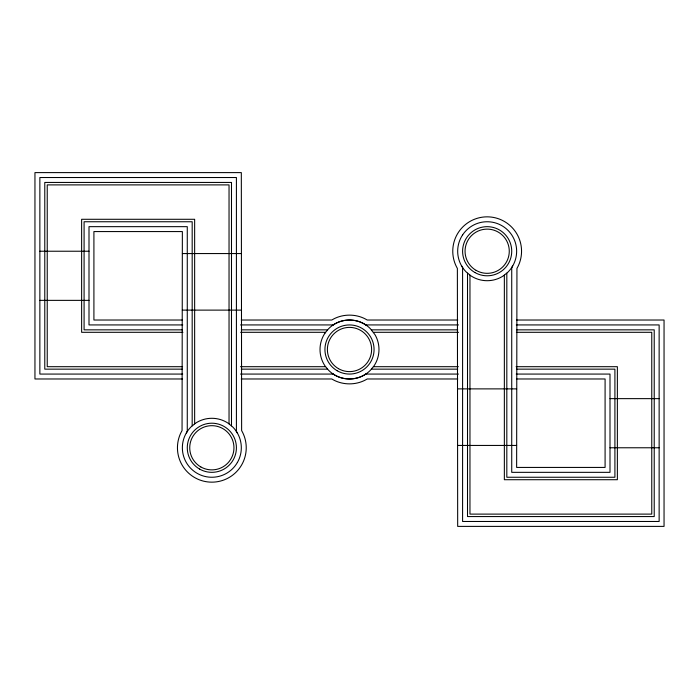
<?xml version="1.0" encoding="UTF-8"?>
<svg xmlns="http://www.w3.org/2000/svg" width="699" height="699" viewBox="0 0 699 699"><rect width="100%" height="100%" fill="white"/><g stroke="black" fill="none" stroke-linecap="round" stroke-linejoin="round"><path stroke-width="1.05" d="M186.31 433.031L187.323 431.397M511.677 267.603L512.69 265.969M333.117 324.983C342.746 318.403 356.254 318.403 365.883 324.983M365.883 374.017C356.254 380.597 342.746 380.597 333.117 374.017M39.86 251.229L89 251.229M182.36 253.562L241.321 253.562M39.86 300.36L89 300.36M182.36 310.12L241.321 310.12M182.36 320.02L93.911 320.02L93.911 231.57L182.36 231.57L182.055 430.575A34.4 34.4 0 0 0 182.055 464.975L183.243 466.88A34.4 34.4 0 0 0 240.439 466.88L241.627 464.975A34.4 34.4 0 0 0 241.627 430.575L241.321 172.609L34.95 172.609L34.95 378.98L182.36 378.98M241.234 320.02L331.807 320.02C342.414 313.502 356.586 313.502 367.193 320.02L457.775 320.02M516.64 320.02L664.05 320.02L664.05 526.391L457.679 526.391L457.373 268.425A34.4 34.4 0 0 1 457.373 234.025L458.561 232.12A34.4 34.4 0 0 1 515.757 232.12L516.945 234.025A34.4 34.4 0 0 1 516.945 268.425L516.64 467.43L605.089 467.43L605.089 378.98L516.64 378.98M182.762 324.93L89 324.93L89 226.659L187.271 226.659L187.271 431.484M240.543 324.93L333.213 324.93M365.787 324.93L458.483 324.93M516.281 324.93L659.14 324.93L659.14 521.48L462.589 521.48L462.589 267.516M182.343 329.849L84.09 329.849L84.09 221.749L192.181 221.749L192.181 425.805M241.295 329.849L327.534 329.849M371.466 329.849L457.714 329.849M516.666 329.849L654.22 329.849L654.22 516.561L467.509 516.561L467.509 273.195M182.911 332.305L81.626 332.305L81.626 219.285L194.645 219.285L194.645 423.847M240.631 332.305L325.577 332.305M373.423 332.305L458.561 332.305M516.412 332.305L651.765 332.305L651.765 514.106L469.964 514.106L469.964 275.153M182.588 366.695L47.235 366.695L47.235 184.894L229.036 184.894L229.036 423.847M240.439 366.695L325.577 366.695M373.423 366.695L458.369 366.695M516.089 366.695L617.374 366.695L617.374 479.715L504.355 479.715L504.355 275.153M182.334 369.151L44.78 369.151L44.78 182.439L231.491 182.439L231.491 425.805M241.286 369.151L327.534 369.151M371.466 369.151L457.705 369.151M516.657 369.151L614.91 369.151L614.91 477.251L506.819 477.251L506.819 273.195M182.719 374.07L39.86 374.07L39.86 177.52L236.411 177.52L236.411 431.484M240.517 374.07L333.213 374.07M365.787 374.07L458.457 374.07M516.238 374.07L610 374.07L610 472.341L511.729 472.341L511.729 267.516M241.225 378.98L331.807 378.98C342.414 385.498 356.586 385.498 367.193 378.98L457.766 378.98M457.679 388.88L516.64 388.88M610 398.64L659.14 398.64M457.679 445.438L516.64 445.438M610 447.771L659.14 447.771M461.628 265.969L462.651 267.603M236.349 431.397L237.372 433.031M237.372 462.511L236.349 464.153A29.48 29.48 0 0 1 187.323 464.153L186.31 462.511A29.48 29.48 0 0 1 190.993 426.923L195.458 423.262A29.48 29.48 0 0 1 228.215 423.262L232.688 426.923A29.48 29.48 0 0 1 237.372 462.511M324.983 333.117L323.969 334.76A29.48 29.48 0 0 0 324.983 365.883L328.652 370.348A29.48 29.48 0 0 0 370.348 370.348L374.017 365.883A29.48 29.48 0 0 0 375.031 334.76L370.348 328.652A29.48 29.48 0 0 0 328.652 328.652L324.983 333.117M462.651 234.847L461.628 236.489A29.48 29.48 0 0 0 466.312 272.077L470.785 275.738A29.48 29.48 0 0 0 503.542 275.738L508.007 272.077A29.48 29.48 0 0 0 512.69 236.489L511.677 234.847A29.48 29.48 0 0 0 462.651 234.847M200.788 466.923A22.115 22.115 0 0 0 233.955 447.771A22.115 22.115 0 0 0 200.788 428.627A22.115 22.115 0 0 0 200.788 466.923M199.556 469.046A24.57 24.57 0 0 0 236.411 447.771A24.57 24.57 0 0 0 199.556 426.495A24.57 24.57 0 0 0 199.556 469.046M338.447 368.653A22.115 22.115 0 0 0 371.615 349.5A22.115 22.115 0 0 0 338.447 330.347A22.115 22.115 0 0 0 338.447 368.653M337.215 370.776A24.57 24.57 0 0 0 374.07 349.5A24.57 24.57 0 0 0 337.215 328.224A24.57 24.57 0 0 0 337.215 370.776M476.106 270.373A22.115 22.115 0 0 0 509.274 251.229A22.115 22.115 0 0 0 476.106 232.077A22.115 22.115 0 0 0 476.106 270.373M474.874 272.505A24.57 24.57 0 0 0 511.729 251.229A24.57 24.57 0 0 0 474.874 229.954A24.57 24.57 0 0 0 474.874 272.505"/></g></svg>
